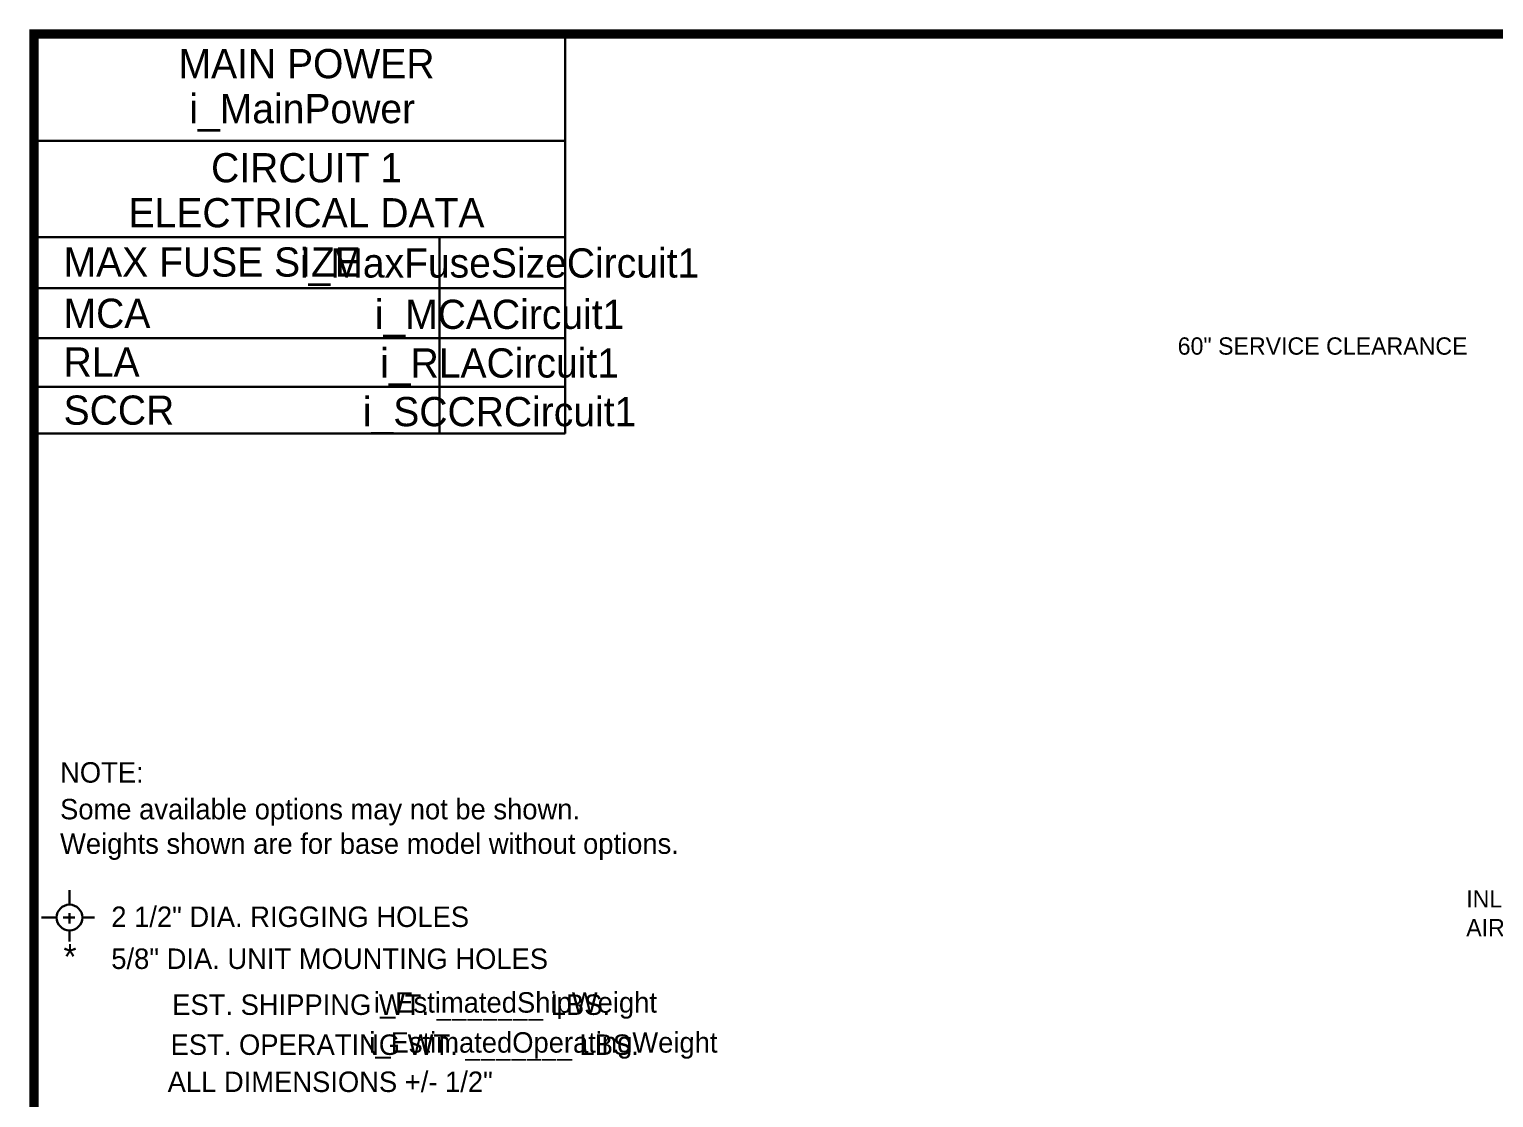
# Model space of a CAD drawing. Header units: inches. Extents: x -229 to 371, y -110 to 269.
# Drawn here: x -219.8 to 8.7, y 97.4 to 264.1 of the extents above; entities that cross this region are included whole.
import ezdxf
from ezdxf.enums import TextEntityAlignment as Align

# ---------------------------------------------------------------- set-up
doc = ezdxf.new("R2010")
doc.units = ezdxf.units.IN
doc.header["$MEASUREMENT"] = 0
doc.layers.get('0').update_dxf_attribs({"color": 10})
doc.layers.add('C1E', color=1, linetype='Continuous')

msp = doc.modelspace()

# ---------------------------------------------------------------- linework, layer by layer
at = {"lineweight": 30}
for p, q in [((-213.53, 129.79), (-213.53, 127.67)), ((-213.53, 126.19), (-213.53, 124.58)), ((-217.92, 125.5), (-215.77, 125.5)), ((-214.53, 125.5), (-212.72, 125.5)), ((-213.53, 123.44), (-213.53, 121.77)), ((-211.48, 125.5), (-209.65, 125.5))]:
    msp.add_line(p, q, dxfattribs=at)
at = {"const_width": 1.46}
msp.add_lwpolyline([(-219.07, -101.14), (364.13, -101.14), (364.13, 263.36), (-219.07, 263.36), (-219.07, -101.14)], dxfattribs=at)
at = {"lineweight": 30}
msp.add_circle((-213.53, 125.5), 2.01, dxfattribs=at)
at = {"layer": 'C1E', "lineweight": 30}
for p, q in [((-136.2, 263.36), (-136.2, 201.02)), ((-136.2, 246.67), (-219.07, 246.67)), ((-136.2, 231.64), (-218.62, 231.64)), ((-155.82, 231.64), (-155.82, 201.02)), ((-218.64, 223.68), (-136.2, 223.68)), ((-218.83, 215.89), (-136.2, 215.89)), ((-219.21, 208.32), (-136.2, 208.32)), ((-219.2, 201.02), (-136.2, 201.02))]:
    msp.add_line(p, q, dxfattribs=at)

# ---------------------------------------------------------------- texts
at = {"color": 1, "ltscale": 5}
msp.add_text('60" SERVICE CLEARANCE', height=2.7, dxfattribs=at).set_placement((-40.63, 213.32))
at = {"lineweight": 30}
for s, height, p in [('NOTE:', 3.191, (-215, 146.55)), ('Some available options may not be shown.', 3.1913, (-215, 140.82)), ('Weights shown are for base model without options.', 3.1913, (-215, 135.44)), ('2 1/2" DIA. RIGGING HOLES', 3.1913, (-207.01, 124.03)), ('5/8" DIA. UNIT MOUNTING HOLES', 3.1913, (-207.01, 117.48))]:
    msp.add_text(s, height=height, dxfattribs=at).set_placement(p)
for s, height, p in [('*', 3.93, (-213.45, 117.43)), ('EST. SHIPPING WT. _______ LBS.', 3.1913, (-163.35, 110.31)), ('i_EstimatedShipWeight', 3.1949, (-143.95, 110.66)), ('i_EstimatedOperatingWeight', 3.1913, (-139.59, 104.42)), ('EST. OPERATING WT. _______ LBS.', 3.1913, (-161.23, 104.07)), ('ALL DIMENSIONS +/- 1/2"', 3.1913, (-172.85, 98.28))]:
    msp.add_text(s, height=height, dxfattribs=at).set_placement(p, align=Align.CENTER)
at = {"color": 1, "ltscale": 5, "insert": (4.39, 126.17), "char_height": 2.7, "attachment_point": 4}
msp.add_mtext('INLET\\PAIR', dxfattribs=at)
at = {"layer": 'C1E', "lineweight": 30}
for s, height, p in [('MAIN POWER', 4.556, (-176.55, 256.45)), ('i_MainPower', 4.5562, (-177.22, 249.43)), ('CIRCUIT 1', 4.556, (-176.55, 240.21)), ('ELECTRICAL DATA', 4.5562, (-176.55, 233.19)), ('i_MaxFuseSizeCircuit1', 4.5562, (-146.43, 225.35)), ('i_MCACircuit1', 4.5562, (-146.43, 217.34)), ('i_RLACircuit1', 4.5562, (-146.43, 209.75)), ('i_SCCRCircuit1', 4.5562, (-146.43, 202.16))]:
    msp.add_text(s, height=height, dxfattribs=at).set_placement(p, align=Align.CENTER)
for s, height, p in [('MAX FUSE SIZE', 4.5562, (-214.45, 225.5)), ('MCA', 4.556, (-214.45, 217.5)), ('RLA', 4.556, (-214.45, 209.9)), ('SCCR', 4.556, (-214.45, 202.39))]:
    msp.add_text(s, height=height, dxfattribs=at).set_placement(p)

doc.saveas('drawing.dxf')
